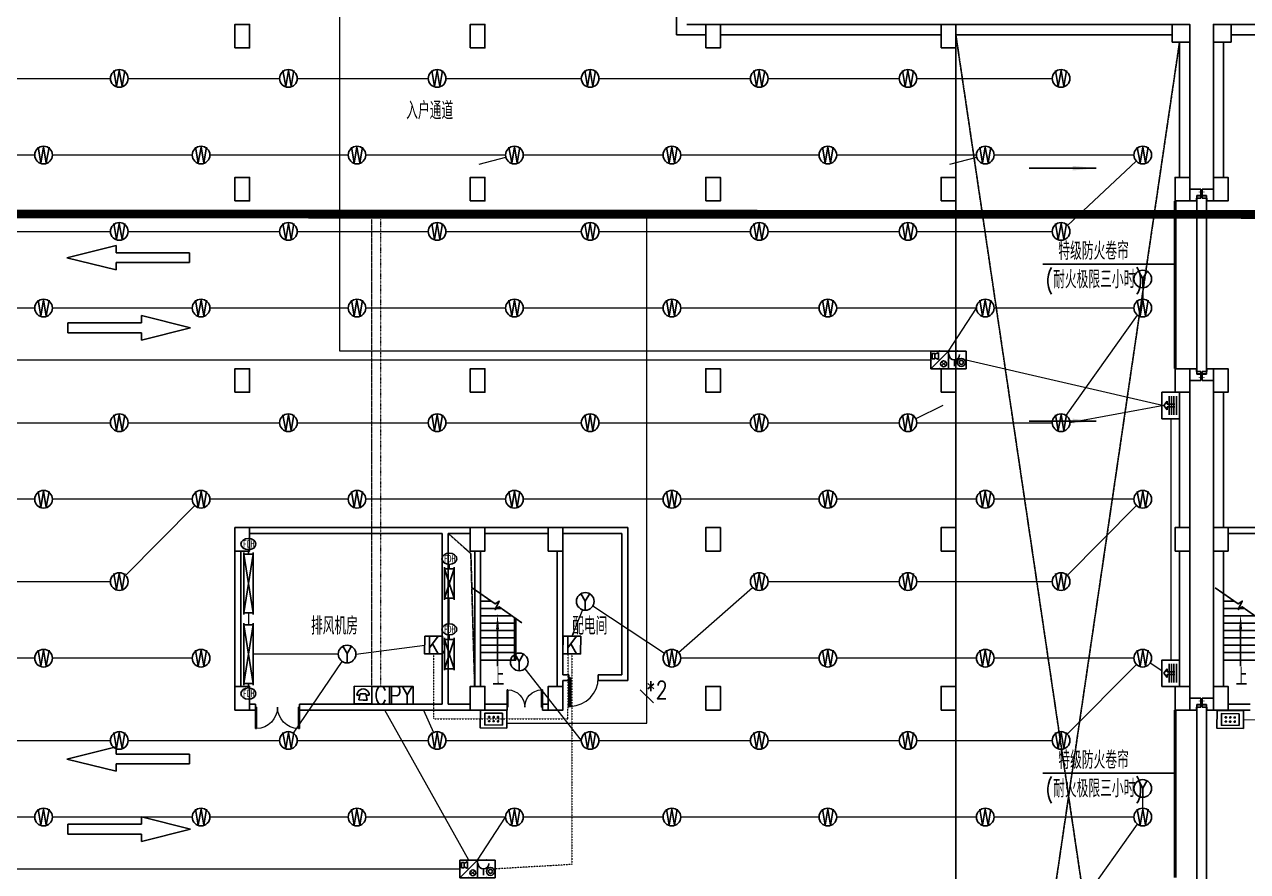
# Model space of a CAD drawing. Extents: x -781653 to 929899, y -292639 to -18670.
# Drawn here: x 373855 to 415415, y -160994 to -132205 of the extents above; entities that cross this region are included whole.
import ezdxf
from ezdxf.enums import TextEntityAlignment as Align

# ---------------------------------------------------------------- set-up
doc = ezdxf.new("R2010")
doc.units = 0
doc.header["$LTSCALE"] = 10
doc.header["$MEASUREMENT"] = 0
for name, pattern in [('ACAD_ISO11W100', [33.5, 12, -3, 12, -3, 0.5, -3]), ('DASH', [0.35, 0.25, -0.1]), ('DASHDOT', [1, 0.5, -0.25, 0, -0.25]), ('DASHED', [0.75, 0.5, -0.25]), ('DIVIDE2', [0.625, 0.25, -0.125, 0, -0.125, 0, -0.125])]:
    doc.linetypes.add(name, pattern=pattern)
doc.layers.get('0').update_dxf_attribs({"linetype": 'CONTINUOUS'})
for name, color, linetype in [('A-STAIRS', 9, 'CONTINUOUS'), ('AC-DUCT', 4, 'CONTINUOUS'), ('COLUMN', 1, 'CONTINUOUS'), ('DIM_ELEV', 3, 'CONTINUOUS'), ('DIM_SYMB', 3, 'CONTINUOUS'), ('HT-TEXT', 7, 'CONTINUOUS'), ('K-防火阀', 7, 'CONTINUOUS'), ('RD-equip', 3, 'CONTINUOUS'), ('RD-text', 4, 'CONTINUOUS'), ('STAIR', 9, 'CONTINUOUS'), ('TEXT', 7, 'CONTINUOUS'), ('wall', 8, 'CONTINUOUS'), ('WINDOW', 4, 'CONTINUOUS'), ('结构墙', 7, 'CONTINUOUS'), ('行车方向', 4, 'CONTINUOUS'), ('行车线', 207, 'CONTINUOUS')]:
    doc.layers.add(name, color=color, linetype=linetype)
doc.layers.add('RD-line', color=2, linetype='CONTINUOUS', lineweight=0)
doc.styles.add('FS1', font='txt4', dxfattribs={"width": 0.8, "bigfont": 'fstxt'})
doc.styles.add('FS2', font='tjromans.shx', dxfattribs={"width": 0.8, "bigfont": 'tjhztxt.shx'})
doc.styles.add('K-KHZ', font='', dxfattribs={"width": 0.8})
doc.styles.get("Standard").update_dxf_attribs({"font": 'GBENOR', "bigfont": 'GBCBIG'})
doc.styles.get('K-KHZ').set_extended_font_data('SimSun')

# ---------------------------------------------------------------- blocks, each defined once
blk = doc.blocks.new('A$C24C54C7C')
at = {"layer": 'DIM_SYMB', "linetype": 'ByBlock'}
blk.add_lwpolyline([(1681, 0), (903, 550), (766, 454), (902, 743), (765, 647), (0, 1188)], dxfattribs=at)
at = {"layer": 'STAIR', "linetype": 'ByBlock'}
for p, q in [((196, 2455), (1396, 2455)), ((196, 1049), (196, 2455)), ((196, 2205), (1396, 2205)), ((246, 1014), (246, 2455)), ((196, 1955), (1396, 1955)), ((196, 1705), (1396, 1705)), ((196, 1455), (1396, 1455)), ((196, 1205), (1396, 1205)), ((330, 955), (1396, 955)), ((683, 705), (1396, 705)), ((1037, 455), (1396, 455))]:
    blk.add_line(p, q, dxfattribs=at)
blk.add_lwpolyline([(821, 1155), (821, 2665)], dxfattribs=at)
blk.add_lwpolyline([(821, 895, 0, 100, 0), (821, 1415, 200, 200, 0)], format="xyseb", dxfattribs=at)
blk = doc.blocks.new('$DorLib2D$00000002')
for p, q in [((-0.5, 0), (-0.5, 0.4875)), ((-0.475, 0.4875), (-0.5, 0.4875)), ((-0.475, 0), (-0.475, 0.4875)), ((0.475, 0), (0.475, 0.4875)), ((0.475, 0.4875), (0.5, 0.4875)), ((0.5, 0), (0.5, 0.4875)), ((-0.5, 0), (-0.475, 0)), ((0.5, 0), (0.475, 0))]:
    blk.add_line(p, q)
at = {"lineweight": 13}
for centre, start, end in [((-0.4875, 0), 0, 88.53072), ((0.4875, 0), 91.46928, 180)]:
    blk.add_arc(centre, 0.4875, start, end, dxfattribs=at)
blk = doc.blocks.new('A$C1C157CE4')
at = {"layer": '行车线', "linetype": 'DASH', "ltscale": 3000}
for points in [[(4167, 2967), (1667, 2967), (1667, 3217), (0, 2800), (1667, 2383), (1667, 2633), (4167, 2633)], [(2531, 833), (2531, 583), (31, 583), (31, 250), (2531, 250), (2531, 0), (4198, 417)]]:
    blk.add_lwpolyline(points, close=True, dxfattribs=at)
blk = doc.blocks.new('_ARROW')
blk.add_solid([(0, 0), (-1, 0.1), (-1, -0.1)])
blk = doc.blocks.new('$DorLib2D$00000001')
for p, q in [((0.45, 0.975), (0.5, 0.975)), ((0.45, 0), (0.45, 0.975)), ((0.5, 0), (0.5, 0.975)), ((0.5, 0), (0.45, 0))]:
    blk.add_line(p, q)
at = {"lineweight": 13}
blk.add_arc((0.475, 0), 0.975, 91.4693, 180, dxfattribs=at)
blk = doc.blocks.new('A$C0FE76EBE')
at = {"layer": 'COLUMN'}
for points in [[(-46187, 53147), (-45687, 53147), (-45687, 53947), (-46187, 53947)], [(-38187, 53147), (-37687, 53147), (-37687, 53947), (-38187, 53947)], [(-30187, 53147), (-29687, 53147), (-29687, 53947), (-30187, 53947)], [(-22187, 53147), (-21687, 53147), (-21687, 53947), (-22187, 53947)], [(-14337, 53347), (-13737, 53347), (-13737, 53947), (-14337, 53947)], [(-12937, 53347), (-12337, 53347), (-12337, 53947), (-12937, 53947)], [(-46187, 47947), (-45687, 47947), (-45687, 48747), (-46187, 48747)], [(-38187, 47947), (-37687, 47947), (-37687, 48747), (-38187, 48747)], [(-30187, 47947), (-29687, 47947), (-29687, 48747), (-30187, 48747)], [(-22187, 47947), (-21687, 47947), (-21687, 48747), (-22187, 48747)], [(-14237, 47947), (-13737, 47947), (-13737, 48747), (-14237, 48747)], [(-12937, 47947), (-12437, 47947), (-12437, 48747), (-12937, 48747)], [(-46187, 41447), (-45687, 41447), (-45687, 42247), (-46187, 42247)], [(-38187, 41447), (-37687, 41447), (-37687, 42247), (-38187, 42247)], [(-30187, 41447), (-29687, 41447), (-29687, 42247), (-30187, 42247)], [(-22187, 41447), (-21687, 41447), (-21687, 42247), (-22187, 42247)], [(-14237, 41447), (-13737, 41447), (-13737, 42247), (-14237, 42247)], [(-12937, 41447), (-12437, 41447), (-12437, 42247), (-12937, 42247)], [(-46187, 36047), (-45687, 36047), (-45687, 36847), (-46187, 36847)], [(-38187, 36047), (-37687, 36047), (-37687, 36847), (-38187, 36847)], [(-35537, 36047), (-35037, 36047), (-35037, 36847), (-35537, 36847)], [(-30187, 36047), (-29687, 36047), (-29687, 36847), (-30187, 36847)], [(-22187, 36047), (-21687, 36047), (-21687, 36847), (-22187, 36847)], [(-14237, 36047), (-13737, 36047), (-13737, 36847), (-14237, 36847)], [(-12937, 36047), (-12437, 36047), (-12437, 36847), (-12937, 36847)], [(-46187, 30647), (-45687, 30647), (-45687, 31447), (-46187, 31447)], [(-38187, 30647), (-37687, 30647), (-37687, 31447), (-38187, 31447)], [(-35537, 30647), (-35037, 30647), (-35037, 31447), (-35537, 31447)], [(-30187, 30647), (-29687, 30647), (-29687, 31447), (-30187, 31447)], [(-22187, 30647), (-21687, 30647), (-21687, 31447), (-22187, 31447)], [(-14237, 30647), (-13737, 30647), (-13737, 31447), (-14237, 31447)], [(-12937, 30647), (-12437, 30647), (-12437, 31447), (-12937, 31447)]]:
    blk.add_lwpolyline(points, close=True, dxfattribs=at)
at = {"layer": '结构墙'}
for p, q in [((-31183, 57049), (-31183, 53597)), ((-13737, 48347), (-13362, 48347)), ((-13362, 48347), (-13362, 48047)), ((-13312, 48347), (-13312, 48047)), ((-13312, 48347), (-12937, 48347)), ((-13737, 47947), (-13512, 47947)), ((-13512, 48047), (-13512, 47947)), ((-13512, 48047), (-13362, 48047)), ((-13312, 48047), (-13162, 48047)), ((-13162, 48047), (-13162, 47947)), ((-13162, 47947), (-12937, 47947)), ((-13737, 42247), (-13512, 42247)), ((-13512, 42147), (-13512, 42247)), ((-13512, 42147), (-13362, 42147)), ((-13362, 41847), (-13362, 42147)), ((-13312, 41847), (-13312, 42147)), ((-13312, 42147), (-13162, 42147)), ((-13162, 42147), (-13162, 42247)), ((-13162, 42247), (-12937, 42247)), ((-13737, 41847), (-13362, 41847)), ((-13312, 41847), (-12937, 41847)), ((-13737, 31047), (-13362, 31047)), ((-13362, 31047), (-13362, 30747)), ((-13312, 31047), (-12937, 31047)), ((-13312, 31047), (-13312, 30747)), ((-13737, 30647), (-13512, 30647)), ((-13512, 30747), (-13362, 30747)), ((-13512, 30747), (-13512, 30647)), ((-13312, 30747), (-13162, 30747)), ((-13162, 30747), (-13162, 30647)), ((-13162, 30647), (-12937, 30647))]:
    blk.add_line(p, q, dxfattribs=at)
at = {"layer": '结构墙', "linetype": 'ByBlock'}
for p, q in [((-13737, 53947), (-30833, 53947)), ((-13737, 53947), (-13737, 48547)), ((-433, 53947), (-12937, 53947)), ((-12937, 53947), (-12937, 48547)), ((-30187, 53597), (-31183, 53597)), ((-22187, 53597), (-29687, 53597)), ((-14337, 53597), (-21687, 53597)), ((-14087, 53347), (-14087, 48747)), ((-12587, 53347), (-12587, 48747)), ((-4987, 53597), (-12337, 53597)), ((-13737, 41647), (-13737, 31247)), ((-12937, 31247), (-12937, 41647)), ((-14087, 41447), (-14087, 36847)), ((-12587, 36847), (-12587, 41447)), ((-14087, 36047), (-14087, 31447)), ((-12587, 31447), (-12587, 36047))]:
    blk.add_line(p, q, dxfattribs=at)
blk = doc.blocks.new('yy')
at = {"layer": 'RD-equip'}
blk.add_circle((0, 0), 200, dxfattribs=at)
at = {"layer": 'RD-equip', "color": 4, "style": 'FS1', "width": 0.8}
blk.add_attdef('Y', text='', height=360, dxfattribs=at).set_placement((0, 0), align=Align.MIDDLE)
blk = doc.blocks.new('$equip$00001630')
for p, q in [((-0.5, 0), (-0.5, -1)), ((0.5, 0), (-0.5, 0)), ((0.5, -1), (0.5, 0)), ((-0.169, -0.5), (-0.169, -0.85)), ((-0.5, -1), (0.5, -1))]:
    blk.add_line(p, q)
for radius in [0.226, 0.113]:
    blk.add_circle((0.227, -0.64), radius)
blk.add_arc((-0.169, -0.2), 0.3, 180, 0)
for p in [(0, 0), (-0.5, -0.5), (0.5, -0.5), (0, -1)]:
    blk.add_point(p)
at = {"flags": 9}
blk.add_attdef('A', (0, 0), '', height=0.00002, dxfattribs=at)
blk.add_attdef('B', text='', height=0.4, dxfattribs=at).set_placement((0.884, -0.7), align=Align.MIDDLE_CENTER)
blk = doc.blocks.new('$equip$00001636')
for p, q in [((0.5, 0), (-0.5, 0)), ((0.5, 0), (-0.5, -1)), ((-0.5, 0), (-0.5, -1)), ((0.5, -1), (0.5, 0)), ((-0.417, -0.135, 0), (-0.417, -0.435, 0)), ((-0.269, -0.135, 0), (-0.417, -0.135, 0)), ((-0.417, -0.435, 0), (-0.269, -0.435, 0)), ((-0.269, -0.185, 0), (-0.069, -0.085, 0)), ((-0.269, -0.435, 0), (-0.269, -0.135, 0)), ((-0.069, -0.485, 0), (-0.269, -0.385, 0)), ((-0.069, -0.085, 0), (-0.069, -0.485, 0)), ((0.105, -0.602), (0.344, -0.841)), ((0.105, -0.841), (0.344, -0.602)), ((-0.5, -1), (0.5, -1))]:
    blk.add_line(p, q)
blk.add_circle((0.225, -0.722), 0.169)
for p in [(0, 0), (-0.5, -0.5), (0.5, -0.5), (0, -1)]:
    blk.add_point(p)
at = {"flags": 9}
blk.add_attdef('A', (0, 0), '', height=0.00002, dxfattribs=at)
blk.add_attdef('B', text='', height=0.4, dxfattribs=at).set_placement((0.884, -0.7), align=Align.MIDDLE_CENTER)
blk = doc.blocks.new('sdfgsdgsdgdsg')
at = {"layer": 'RD-equip', "xscale": 600, "yscale": 600, "zscale": 600, "rotation": 359.9999999999889}
for name, p in [('$equip$00001636', (-300, 600)), ('$equip$00001630', (300, 600))]:
    blk.add_blockref(name, p, dxfattribs=at)
blk = doc.blocks.new('XFDH')
at = {"color": 4}
for p, q in [((-73, 0), (-139, 0)), ((-94, -111), (-67, 29)), ((-67, 29), (62, 29)), ((94, -111), (62, 29)), ((139, 0), (71, 0)), ((0, -111), (-94, -111)), ((0, -111), (94, -111))]:
    blk.add_line(p, q, dxfattribs=at)
blk.add_ellipse((0, 0), major_axis=(98.3, 98.3), ratio=1, start_param=5.497787, end_param=8.63938, dxfattribs=at)
at = {"layer": 'RD-equip'}
blk.add_lwpolyline([(-201, 200), (199, 200), (199, -200), (-201, -200)], close=True, dxfattribs=at)
blk = doc.blocks.new('FHJL')
at = {"layer": 'RD-equip', "color": 4}
for p, q in [((-212, 331), (210, 331)), ((-31, 120), (-31, 293)), ((31, 120), (31, 293)), ((-212, 274), (210, 274)), ((-212, 221), (210, 221)), ((-212, 168), (210, 168)), ((-97, 120), (-31, 120)), ((0, 43), (-97, 120)), ((0, 43), (97, 120)), ((97, 120), (31, 120))]:
    blk.add_line(p, q, dxfattribs=at)
at = {"layer": 'RD-equip'}
blk.add_lwpolyline([(300, 400), (300, 0), (-300, 0), (-300, 400)], close=True, dxfattribs=at)
blk = doc.blocks.new('FI1000K')
at = {"layer": 'K-防火阀'}
for p, q in [((0, -50), (0, 1050)), ((320, 1000), (0, 0)), ((0, 1000), (320, 0)), ((0, 1000), (320, 1000)), ((160, 1000), (160, 1150)), ((320, -50), (320, 1050)), ((0, 0), (320, 0))]:
    blk.add_line(p, q, dxfattribs=at)
at = {"layer": 'K-防火阀', "const_width": 25}
blk.add_lwpolyline([(148, 500, 1), (172, 500, 1)], format="xyb", close=True, dxfattribs=at)
at = {"layer": 'K-防火阀'}
blk.add_ellipse((160, 1340), major_axis=(255, 0), ratio=0.74203, dxfattribs=at)
at = {"layer": 'K-防火阀', "style": 'K-KHZ', "width": 0.65, "flags": 4}
blk.add_attdef('F', text='', height=250, dxfattribs=at).set_placement((160, 1220), align=Align.CENTER)
blk = doc.blocks.new('FI2000K')
at = {"layer": 'K-防火阀'}
for p, q in [((160, 2000), (160, 2150)), ((0, -50), (0, 2050)), ((320, 2000), (0, 0)), ((0, 2000), (320, 0)), ((0, 2000), (320, 2000)), ((320, -50), (320, 2050)), ((0, 0), (320, 0))]:
    blk.add_line(p, q, dxfattribs=at)
at = {"layer": 'K-防火阀', "const_width": 25}
blk.add_lwpolyline([(148, 1001, 1), (172, 1001, 1)], format="xyb", close=True, dxfattribs=at)
at = {"layer": 'K-防火阀'}
blk.add_ellipse((160, 2340), major_axis=(255, 0), ratio=0.74203, dxfattribs=at)
at = {"layer": 'K-防火阀', "style": 'K-KHZ', "width": 0.65, "flags": 4}
blk.add_attdef('F', text='', height=250, dxfattribs=at).set_placement((160, 2220), align=Align.CENTER)
blk = doc.blocks.new('dafsdgdgdfgh')
at = {"layer": 'RD-equip'}
blk.add_lwpolyline([(300, 400), (300, 0), (-300, 0), (-300, 400)], close=True, dxfattribs=at)
at = {"layer": 'RD-text'}
for points in [[(200, 333), (200, 67), (-200, 67), (-200, 333)], [(-113, 257), (-87, 257), (-87, 237), (-113, 237)], [(-113, 163), (-87, 163), (-87, 143), (-113, 143)], [(-13, 257), (13, 257), (13, 237), (-13, 237)], [(-13, 163), (13, 163), (13, 143), (-13, 143)], [(87, 257), (113, 257), (113, 237), (87, 237)], [(87, 163), (113, 163), (113, 143), (87, 143)]]:
    blk.add_lwpolyline(points, close=True, dxfattribs=at)

msp = doc.modelspace()

# ---------------------------------------------------------------- linework, layer by layer
at = {"layer": 'A-STAIRS', "linetype": 'DASH', "ltscale": 5}
for p, q in [((413103.8, -183905.1), (405503.8, -132555.1)), ((413103.8, -132805.1), (405553.8, -184155.1))]:
    msp.add_line(p, q, dxfattribs=at)
at = {"layer": 'DIM_ELEV', "linetype": 'ByBlock'}
for points in [[(410273.7, -137090), (407994.1, -137090)], [(410273.7, -145682.8), (407994.1, -145682.8)]]:
    msp.add_lwpolyline(points, dxfattribs=at)
at = {"layer": 'HT-TEXT'}
for p, q in [((408457.4, -140355.2, 0), (412953.8, -140355.2, 0)), ((408457.4, -157655.2, 0), (412953.8, -157655.2, 0))]:
    msp.add_line(p, q, dxfattribs=at)
at = {"layer": 'RD-equip', "color": 4}
msp.add_line((394777.4, -154819), (395226.4, -155259.3), dxfattribs=at)
at = {"layer": 'RD-equip'}
for points in [[(387456, -152995.6), (388056, -152997.8), (388053.8, -153597.8), (387453.8, -153595.6)], [(392156, -152995.6), (392755.9, -152997.8), (392753.8, -153597.8), (392153.8, -153595.6)], [(385661, -154700), (386261, -154702.2), (386258.8, -155302.2), (385658.8, -155300)], [(386261, -154702.2), (387061, -154705.2), (387058.8, -155305.1), (386258.8, -155302.2)]]:
    msp.add_lwpolyline(points, close=True, dxfattribs=at)
at = {"layer": 'RD-line', "color": 1, "linetype": 'ACAD_ISO11W100', "ltscale": 0.05}
for p, q in [((384557.2, -130090.6), (384557.2, -143304.9)), ((404654, -143304.9), (384557.2, -143304.9)), ((357853.9, -143605.3), (404653.9, -143604.9)), ((357853.9, -160905.3), (388653.9, -160904.9))]:
    msp.add_line(p, q, dxfattribs=at)
at = {"layer": 'RD-line'}
for p, q in [((372177.4, -134040.3), (376777.4, -134040.3)), ((377377.4, -134040.3), (382524, -134040.3)), ((383124, -134040.3), (387577.4, -134040.3)), ((388177.4, -134040.3), (392777.4, -134040.3)), ((393377.4, -134040.3), (398524, -134040.3)), ((399124, -134040.3), (403577.4, -134040.3)), ((404177.4, -134040.3), (408777.4, -134040.3)), ((374204.1, -136643.4), (369454.1, -136643.4)), ((379554.1, -136643.4), (374804.1, -136643.4)), ((384854.1, -136643.4), (380154.1, -136643.4)), ((390204.1, -136643.4), (385454.1, -136643.4)), ((389303.8, -136955.1), (390213.8, -136718.8)), ((395554.1, -136643.4), (390804.1, -136643.4)), ((400854.1, -136643.4), (396154.1, -136643.4)), ((406204.1, -136643.4), (401454.1, -136643.4)), ((405303.8, -136955.1), (406213.8, -136718.8)), ((411554.1, -136643.4), (406804.1, -136643.4)), ((409296.5, -139035.3), (411635, -136848.3)), ((395001.6, -155954.7), (395007.8, -138654.1)), ((372177.4, -139240.3), (376777.4, -139240.3)), ((377377.4, -139240.3), (382524, -139240.3)), ((383124, -139240.3), (387577.4, -139240.3)), ((388177.4, -139240.3), (392777.4, -139240.3)), ((393377.4, -139240.3), (398524, -139240.3)), ((399124, -139240.3), (403577.4, -139240.3)), ((404177.4, -139240.3), (408777.4, -139240.3)), ((411854.1, -141155.6), (411854.1, -141543.4)), ((374204.1, -141843.4), (369454.1, -141843.4)), ((379554.1, -141843.4), (374804.1, -141843.4)), ((384854.1, -141843.4), (380154.1, -141843.4)), ((390204.1, -141843.4), (385454.1, -141843.4)), ((395554.1, -141843.4), (390804.1, -141843.4)), ((400854.1, -141843.4), (396154.1, -141843.4)), ((406204.1, -141843.4), (401454.1, -141843.4)), ((405254, -143305.1), (406204.1, -141843.4)), ((411554.1, -141843.4), (406804.1, -141843.4)), ((409251.5, -145495.9), (411680, -142087.7)), ((405853.9, -143605.3), (412568.1, -145155.5)), ((405063.8, -145155.1), (404146.5, -145607.6)), ((412568.1, -145155.5), (409377.4, -145740.3)), ((372177.4, -145740.3), (376777.4, -145740.3)), ((377377.4, -145740.3), (382524, -145740.3)), ((383124, -145740.3), (387577.4, -145740.3)), ((388177.4, -145740.3), (392777.4, -145740.3)), ((393377.4, -145740.3), (398524, -145740.3)), ((399124, -145740.3), (403577.4, -145740.3)), ((404177.4, -145740.3), (408777.4, -145740.3)), ((412803.8, -145605.3), (412808.8, -153805.3)), ((374204.1, -148343.4), (369454.1, -148343.4)), ((379554.1, -148343.4), (374804.1, -148343.4)), ((384854.1, -148343.4), (380154.1, -148343.4)), ((390204.1, -148343.4), (385454.1, -148343.4)), ((395554.1, -148343.4), (390804.1, -148343.4)), ((400854.1, -148343.4), (396154.1, -148343.4)), ((406204.1, -148343.4), (401454.1, -148343.4)), ((411554.1, -148343.4), (406804.1, -148343.4)), ((377288.8, -150927.4), (379642.8, -148556.3)), ((409288.8, -150927.4), (411642.8, -148556.3)), ((372177.4, -151140.3), (376777.4, -151140.3)), ((399124, -151140.3), (403577.4, -151140.3)), ((404177.4, -151140.3), (408777.4, -151140.3)), ((396079.7, -153545.6), (398598.4, -151338)), ((388291.3, -152575.5), (388291.3, -151704.6)), ((392812.9, -152096.6), (392455.9, -152996.7)), ((395603.3, -153578.8), (393163.3, -151978.1)), ((381463.8, -152205.1), (381463.8, -152605.1)), ((385117.6, -153602.5), (387454.9, -153295.6)), ((374204.1, -153743.4), (369454.1, -153743.4)), ((379554.1, -153743.4), (374804.1, -153743.4)), ((384517.6, -153602.5), (381623.8, -153602.5)), ((388131.3, -153604.6), (388054.2, -153479.7)), ((400854.1, -153743.4), (396154.1, -153743.4)), ((406204.1, -153743.4), (401454.1, -153743.4)), ((411554.1, -153743.4), (406804.1, -153743.4)), ((382992.5, -156292), (384649.2, -153850.7)), ((390855.2, -154105.4), (392777.4, -156540.3)), ((409288.8, -156327.4), (411642.8, -153956.3)), ((412112.1, -153896.5), (412503.4, -154160.1)), ((388954, -160605), (386103.8, -155505.1)), ((387408.8, -155505.1), (387753.7, -156267)), ((415277.8, -155829.3), (425731.2, -155950.6)), ((390245, -155954.7), (395001.6, -155954.7)), ((372177.4, -156540.3), (376777.4, -156540.3)), ((377377.4, -156540.3), (382524, -156540.3)), ((383124, -156540.3), (387577.4, -156540.3)), ((388177.4, -156540.3), (392777.4, -156540.3)), ((393377.4, -156540.3), (398524, -156540.3)), ((399124, -156540.3), (403577.4, -156540.3)), ((404177.4, -156540.3), (408777.4, -156540.3)), ((411854.1, -158843.4), (411854.1, -158471.5)), ((374204.1, -159143.4), (369454.1, -159143.4)), ((379554.1, -159143.4), (374804.1, -159143.4)), ((384854.1, -159143.4), (380154.1, -159143.4)), ((390204.1, -159143.4), (385454.1, -159143.4)), ((389254, -160605.1), (390204.1, -159143.4)), ((395554.1, -159143.4), (390804.1, -159143.4)), ((400854.1, -159143.4), (396154.1, -159143.4)), ((406204.1, -159143.4), (401454.1, -159143.4)), ((411554.1, -159143.4), (406804.1, -159143.4)), ((409251.5, -162795.9), (411680, -159387.7))]:
    msp.add_line(p, q, dxfattribs=at)
at = {"layer": 'RD-line', "color": 1, "linetype": 'DASH'}
msp.add_line((385661, -154700), (385661, -138821.7), dxfattribs=at)
at = {"layer": 'RD-line', "color": 1, "linetype": 'DIVIDE2'}
msp.add_line((385961, -154701.1), (385961, -138821.7), dxfattribs=at)
at = {"layer": 'RD-line', "color": 1, "linetype": 'DASHDOT'}
for p, q in [((387753.8, -153596.7), (387753.8, -155798.8)), ((392323.1, -155798.8), (392331.1, -153596.3)), ((392453.8, -153596.7), (392453.8, -160754.8)), ((387753.8, -155798.8), (392323.1, -155798.8)), ((392453.8, -160754.8), (389853.9, -160905.3))]:
    msp.add_line(p, q, dxfattribs=at)
at = {"layer": 'RD-line', "linetype": 'DASHED', "const_width": 300}
msp.add_lwpolyline([(453905.7, -138675.1), (217441.4, -138590.6)], dxfattribs=at)
at = {"layer": 'STAIR'}
for p, q in [((405503.8, -183905.1), (405503.8, -133005.1)), ((413688.8, -144080.2, 0), (413688.8, -138015.1, 0)), ((413688.8, -138015.1, 0), (413688.8, -138030.1, 0)), ((414018.8, -138015.1, 0), (413688.8, -138015.1, 0)), ((414018.8, -138030.1, 0), (413688.8, -138030.1, 0)), ((414018.8, -144080.2, 0), (414018.8, -138015.1, 0)), ((414018.8, -138015.1, 0), (414018.8, -138030.1, 0)), ((413688.8, -144095.2, 0), (413688.8, -144080.2, 0)), ((414018.8, -144080.2, 0), (413688.8, -144080.2, 0)), ((414018.8, -144095.2, 0), (413688.8, -144095.2, 0)), ((414018.8, -144095.2, 0), (414018.8, -144080.2, 0)), ((414018.8, -155315.1, 0), (413688.8, -155315.1, 0)), ((413688.8, -155315.1, 0), (413688.8, -155330.1, 0)), ((413688.8, -161380.2, 0), (413688.8, -155315.1, 0)), ((414018.8, -155330.1, 0), (413688.8, -155330.1, 0)), ((414018.8, -155315.1, 0), (414018.8, -155330.1, 0)), ((414018.8, -161380.2, 0), (414018.8, -155315.1, 0))]:
    msp.add_line(p, q, dxfattribs=at)
at = {"layer": 'STAIR', "const_width": 30, "elevation": 0}
for points in [[(413753.8, -137900.1), (413953.8, -137900.1)], [(413753.8, -144210.2), (413953.8, -144210.2)], [(413753.8, -155200.1), (413953.8, -155200.1)]]:
    msp.add_lwpolyline(points, dxfattribs=at)
at = {"layer": 'STAIR', "linetype": 'DASH'}
msp.add_lwpolyline([(388253.8, -149505.1), (389022.3, -150187.7), (389153.8, -154705.1)], dxfattribs=at)
at = {"layer": 'wall', "linetype": 'ByBlock'}
for p, q in [((389003.8, -149305.1), (381503.8, -149305.1)), ((388053.8, -149505.1), (388053.8, -155305.1)), ((388253.8, -149505.1), (388253.8, -155305.1)), ((389003.8, -149505.1), (388253.8, -149505.1)), ((389503.8, -149305.1), (394353.8, -149305.1)), ((389503.8, -149505.1), (391653.8, -149505.1)), ((392153.8, -149505.1), (394153.8, -149505.1)), ((392153.8, -154305.1), (392153.8, -149505.1)), ((394153.8, -149505.1), (394153.8, -154305.1)), ((394353.8, -154505.1), (394353.8, -149305.1)), ((414753.8, -149305.1), (425003.8, -149305.1)), ((416903.8, -149505.1), (414753.8, -149505.1)), ((389153.8, -150105.1), (389153.8, -154705.1)), ((389353.8, -150105.1), (389353.8, -154705.1)), ((391953.8, -150105.1), (391953.8, -154705.1)), ((392153.8, -154305.1), (392353.8, -154305.1)), ((392153.8, -155505.1), (392153.8, -154505.1)), ((392153.8, -154505.1), (392353.8, -154505.1)), ((392353.8, -154305.1), (392353.8, -154505.8)), ((393353.8, -154505.8), (393353.8, -154305.1)), ((393353.8, -154305.1), (394153.8, -154305.1)), ((393353.8, -154505.1), (394353.8, -154505.1)), ((381703.8, -155305.1), (381503.8, -155305.1)), ((381703.8, -155505.1), (381703.8, -155305.1)), ((383203.8, -155505.1), (383203.8, -155305.1)), ((388053.8, -155305.1), (383203.8, -155305.1)), ((389003.8, -155305.1), (388253.8, -155305.1)), ((390253.8, -155305.1), (389503.8, -155305.1)), ((390253.8, -155305.1), (390253.8, -155505.1)), ((391653.8, -155305.1), (391453.8, -155305.1)), ((391453.8, -155305.1), (391453.8, -155505.1)), ((414753.8, -155305.1), (415503.8, -155305.1)), ((381503.8, -155505.1), (381703.8, -155505.1)), ((383203.8, -155505.1), (389003.8, -155505.1)), ((389503.8, -155505.1), (390253.8, -155505.1)), ((391453.8, -155505.1), (391653.8, -155505.1)), ((415503.8, -155505.1), (414753.8, -155505.1))]:
    msp.add_line(p, q, dxfattribs=at)
at = {"layer": 'wall'}
for p, q in [((388053.8, -149505.1), (381503.8, -149505.1)), ((381003.8, -150105.1), (381003.8, -154705.1)), ((381203.8, -150105.1), (381203.8, -154705.1))]:
    msp.add_line(p, q, dxfattribs=at)
at = {"layer": 'WINDOW', "linetype": 'DASH', "ltscale": 2, "const_width": 100}
for points in [[(412953.8, -138205.1), (412953.8, -143905.1)], [(412953.8, -155505.1), (412953.8, -161205.1)]]:
    msp.add_lwpolyline(points, dxfattribs=at)

# ---------------------------------------------------------------- block references
at = {"xscale": 1.499999999991743, "yscale": 1.500000000007276, "zscale": 1.5, "rotation": 359.6744211905395}
for p in [(389794, -156114.8), (414826.1, -156126.7)]:
    msp.add_blockref('dafsdgdgdfgh', p, dxfattribs=at)
at = {"layer": 'A-STAIRS', "linetype": 'ByBlock', "rotation": 180}
for p in [(390750.2, -151350), (416000.2, -151350)]:
    msp.add_blockref('A$C24C54C7C', p, dxfattribs=at)
at = {"layer": 'AC-DUCT'}
ref = msp.add_blockref('FI2000K', (381623.8, -152205.1), dxfattribs=dict(at, xscale=-1))
ref.add_attrib('F', 'FDH', dxfattribs={"layer": 'K-防火阀', "height": 250, "style": 'K-KHZ', "width": 0.65, "flags": 4}).set_placement((381473.8, -149984.7), align=Align.CENTER)
ref = msp.add_blockref('FI1000K', (388451.3, -151704.6), dxfattribs=dict(at, xscale=-1))
ref.add_attrib('F', 'FDH', dxfattribs={"layer": 'K-防火阀', "height": 250, "style": 'K-KHZ', "width": 0.65, "flags": 4}).set_placement((388301.3, -150484.2), align=Align.CENTER)
ref = msp.add_blockref('FI2000K', (381623.8, -152605.1), dxfattribs=dict(at, rotation=180))
ref.add_attrib('F', 'FDH', dxfattribs={"layer": 'K-防火阀', "height": 250, "style": 'K-KHZ', "width": 0.65, "flags": 4}).set_placement((381473.8, -155063.1), align=Align.CENTER)
ref = msp.add_blockref('FI1000K', (388451.3, -154104.6), dxfattribs=dict(at, xscale=-1))
ref.add_attrib('F', 'FDH', dxfattribs={"layer": 'K-防火阀', "height": 250, "style": 'K-KHZ', "width": 0.65, "flags": 4}).set_placement((388301.3, -152884.2), align=Align.CENTER)
at = {"layer": 'DIM_ELEV', "linetype": 'ByBlock', "xscale": -800, "yscale": 799.9999999998568, "zscale": 799.9999999999998, "rotation": 180.000000126732}
for p in [(410273.7, -137090), (410273.7, -145682.8)]:
    msp.add_blockref('_ARROW', p, dxfattribs=at)
at = {"layer": 'RD-equip', "xscale": 1.5, "yscale": 1.5, "zscale": 1.5}
for p, values in [((377077.4, -134040.3), {'Y': 'W'}), ((382824, -134040.3), {'Y': 'W'}), ((387877.4, -134040.3), {'Y': 'W'}), ((393077.4, -134040.3), {'Y': 'W'}), ((398824, -134040.3), {'Y': 'W'}), ((403877.4, -134040.3), {'Y': 'W'}), ((409077.4, -134040.3), {'Y': 'W'}), ((374504.1, -136643.4), {'Y': 'W'}), ((379854.1, -136643.4), {'Y': 'W'}), ((385154.1, -136643.4), {'Y': 'W'}), ((390504.1, -136643.4), {'Y': 'W'}), ((395854.1, -136643.4), {'Y': 'W'}), ((401154.1, -136643.4), {'Y': 'W'}), ((406504.1, -136643.4), {'Y': 'W'}), ((411854.1, -136643.4), {'Y': 'W'}), ((377077.4, -139240.3), {'Y': 'W'}), ((382824, -139240.3), {'Y': 'W'}), ((387877.4, -139240.3), {'Y': 'W'}), ((393077.4, -139240.3), {'Y': 'W'}), ((398824, -139240.3), {'Y': 'W'}), ((403877.4, -139240.3), {'Y': 'W'}), ((409077.4, -139240.3), {'Y': 'W'}), ((411854.1, -140855.6), {'Y': 'Y'}), ((374504.1, -141843.4), {'Y': 'W'}), ((379854.1, -141843.4), {'Y': 'W'}), ((385154.1, -141843.4), {'Y': 'W'}), ((390504.1, -141843.4), {'Y': 'W'}), ((395854.1, -141843.4), {'Y': 'W'}), ((401154.1, -141843.4), {'Y': 'W'}), ((406504.1, -141843.4), {'Y': 'W'}), ((411854.1, -141843.4), {'Y': 'W'}), ((377077.4, -145740.3), {'Y': 'W'}), ((382824, -145740.3), {'Y': 'W'}), ((387877.4, -145740.3), {'Y': 'W'}), ((393077.4, -145740.3), {'Y': 'W'}), ((398824, -145740.3), {'Y': 'W'}), ((403877.4, -145740.3), {'Y': 'W'}), ((409077.4, -145740.3), {'Y': 'W'}), ((374504.1, -148343.4), {'Y': 'W'}), ((379854.1, -148343.4), {'Y': 'W'}), ((385154.1, -148343.4), {'Y': 'W'}), ((390504.1, -148343.4), {'Y': 'W'}), ((395854.1, -148343.4), {'Y': 'W'}), ((401154.1, -148343.4), {'Y': 'W'}), ((406504.1, -148343.4), {'Y': 'W'}), ((411854.1, -148343.4), {'Y': 'W'}), ((377077.4, -151140.3), {'Y': 'W'}), ((398824, -151140.3), {'Y': 'W'}), ((403877.4, -151140.3), {'Y': 'W'}), ((409077.4, -151140.3), {'Y': 'W'}), ((392912.5, -151813.6), {'Y': 'Y'}), ((384817.6, -153602.5), {'Y': 'Y'}), ((374504.1, -153743.4), {'Y': 'W'}), ((379854.1, -153743.4), {'Y': 'W'}), ((390669.3, -153870), {'Y': 'Y'}), ((395854.1, -153743.4), {'Y': 'W'}), ((401154.1, -153743.4), {'Y': 'W'}), ((406504.1, -153743.4), {'Y': 'W'}), ((411854.1, -153743.4), {'Y': 'W'}), ((377077.4, -156540.3), {'Y': 'W'}), ((382824, -156540.3), {'Y': 'W'}), ((387877.4, -156540.3), {'Y': 'W'}), ((393077.4, -156540.3), {'Y': 'W'}), ((398824, -156540.3), {'Y': 'W'}), ((403877.4, -156540.3), {'Y': 'W'}), ((409077.4, -156540.3), {'Y': 'W'}), ((411854.1, -158171.5), {'Y': 'Y'}), ((374504.1, -159143.4), {'Y': 'W'}), ((379854.1, -159143.4), {'Y': 'W'}), ((385154.1, -159143.4), {'Y': 'W'}), ((390504.1, -159143.4), {'Y': 'W'}), ((395854.1, -159143.4), {'Y': 'W'}), ((401154.1, -159143.4), {'Y': 'W'}), ((406504.1, -159143.4), {'Y': 'W'}), ((411854.1, -159143.4), {'Y': 'W'})]:
    msp.add_blockref('yy', p, dxfattribs=at).add_auto_attribs(values)
at = {"layer": 'RD-equip', "yscale": 1.5, "zscale": 1.5}
for name, p, xscale, rotation in [('FHJL', (412503.5, -145155.5), 1.499999999994503, 270.0349246603695), ('FHJL', (412503.5, -154255.5), 1.499999999994503, 270.0349246603695), ('XFDH', (385360.9, -154998.4), 1.499999999995092, 359.6879410011712)]:
    msp.add_blockref(name, p, dxfattribs=dict(at, xscale=xscale, rotation=rotation))
at = {"layer": 'RD-line', "rotation": 359.9806934710971}
for p in [(405253.8, -143905.1), (389253.8, -161205.1)]:
    msp.add_blockref('sdfgsdgsdgdsg', p, dxfattribs=at)
at = {"layer": 'WINDOW', "linetype": 'ByBlock'}
for name, p, xscale, yscale, zscale, rotation in [('$DorLib2D$00000001', (392853.8, -154405.8), 1000, 1000, -1000, 180.0000000000745), ('$DorLib2D$00000002', (390853.8, -155405.1), -1200, 1200, 1200, 359.9999999999984), ('$DorLib2D$00000002', (382453.8, -155405.1), -1500, 1500, 1500, 180)]:
    msp.add_blockref(name, p, dxfattribs=dict(at, xscale=xscale, yscale=yscale, zscale=zscale, rotation=rotation))
at = {"layer": '结构墙'}
msp.add_blockref('A$C0FE76EBE', (427190.6, -186151.8), dxfattribs=at)
at = {"layer": '行车方向', "rotation": 180}
for p in [(379496.3, -139715.8), (379496.3, -156753.8)]:
    msp.add_blockref('A$C1C157CE4', p, dxfattribs=at)

# ---------------------------------------------------------------- texts
at = {"layer": 'RD-equip', "color": 4, "style": 'FS1', "width": 0.8}
for tag, p in [('K', (387754.9, -153296.7)), ('K', (392454.9, -153296.7)), ('*2', (395343, -154824)), ('C', (385959.9, -155001.1)), ('PY', (386643.7, -155003.6))]:
    msp.add_attdef(tag, text='K', height=600, rotation=359.79056, dxfattribs=at).set_placement(p, align=Align.MIDDLE)
at = {"layer": 'TEXT', "style": 'FS2', "width": 0.7}
for s, rotation, p in [('入户通道', 359.83888, (386826.6, -135430.3, 0)), ('(耐火极限三小时)', 0.16112, (408557.9, -141176.6)), ('排风机房', 0.16112, (383592.7, -152946.4)), ('配电间', 0.16112, (392467.7, -152946.4)), ('上', 0.16112, (389761.2, -154680.8)), ('上', 0.16112, (415011.2, -154680.8)), ('(耐火极限三小时)', 0.16112, (408557.9, -158476.6))]:
    msp.add_text(s, height=600, rotation=rotation, dxfattribs=at).set_placement(p)
for p in [(410183.5, -140203.4, 0), (410183.5, -157503.4, 0)]:
    msp.add_text('特级防火卷帘', height=600, rotation=0.16112, dxfattribs=at).set_placement(p, align=Align.CENTER)

doc.saveas('drawing.dxf')
